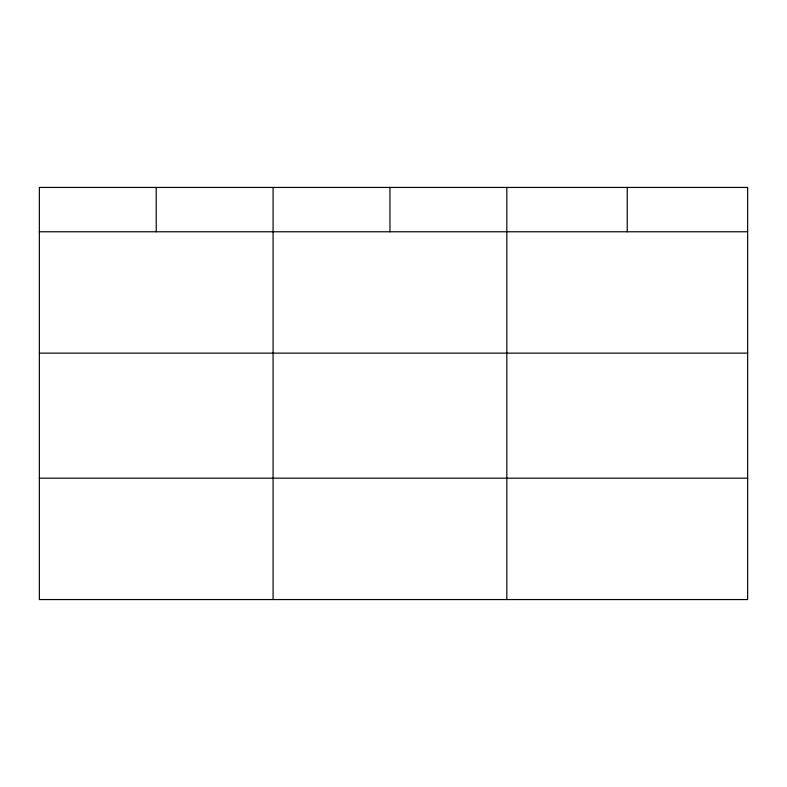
<?xml version="1.0" encoding="UTF-8"?>
<svg xmlns="http://www.w3.org/2000/svg" width="787" height="787" viewBox="0 0 787 787"><rect width="100%" height="100%" fill="white"/><g stroke="black" fill="none" stroke-linecap="round" stroke-linejoin="round"><path stroke-width="1.18" d="M747.65 353.137L747.65 187.444L39.35 187.444L39.35 599.556L747.65 599.556L747.65 353.137L39.35 353.137M39.35 231.772L747.65 231.772M39.35 478.181L747.65 478.181M627.239 187.444L627.239 231.772M506.828 187.444L506.828 599.556M389.958 187.444L389.958 231.772M273.089 187.444L273.089 599.556M156.22 187.444L156.22 231.772"/></g></svg>
